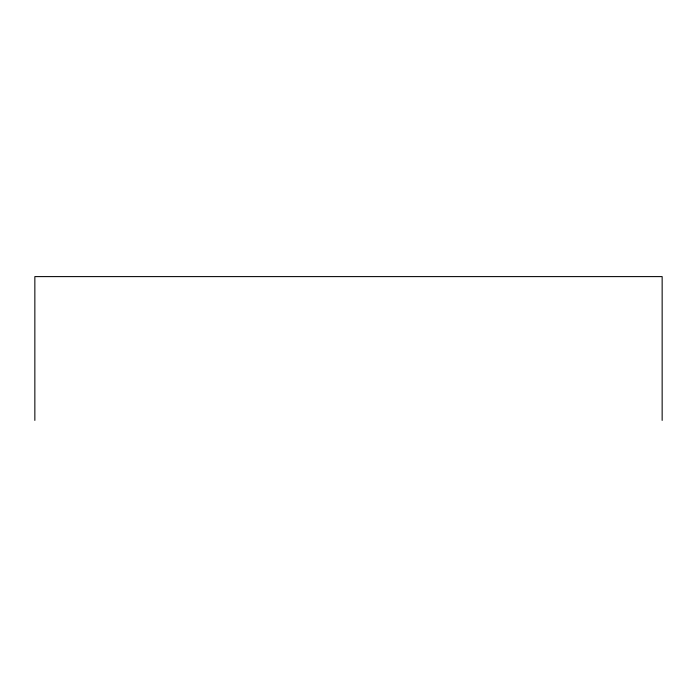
<?xml version="1.0" encoding="UTF-8"?>
<svg xmlns="http://www.w3.org/2000/svg" width="697" height="697" viewBox="0 0 697 697"><rect width="100%" height="100%" fill="white"/><g stroke="black" fill="none" stroke-linecap="round" stroke-linejoin="round"><path stroke-width="1.05" d="M662.15 420.396L662.15 276.604L34.85 276.604L34.85 420.396"/></g></svg>
